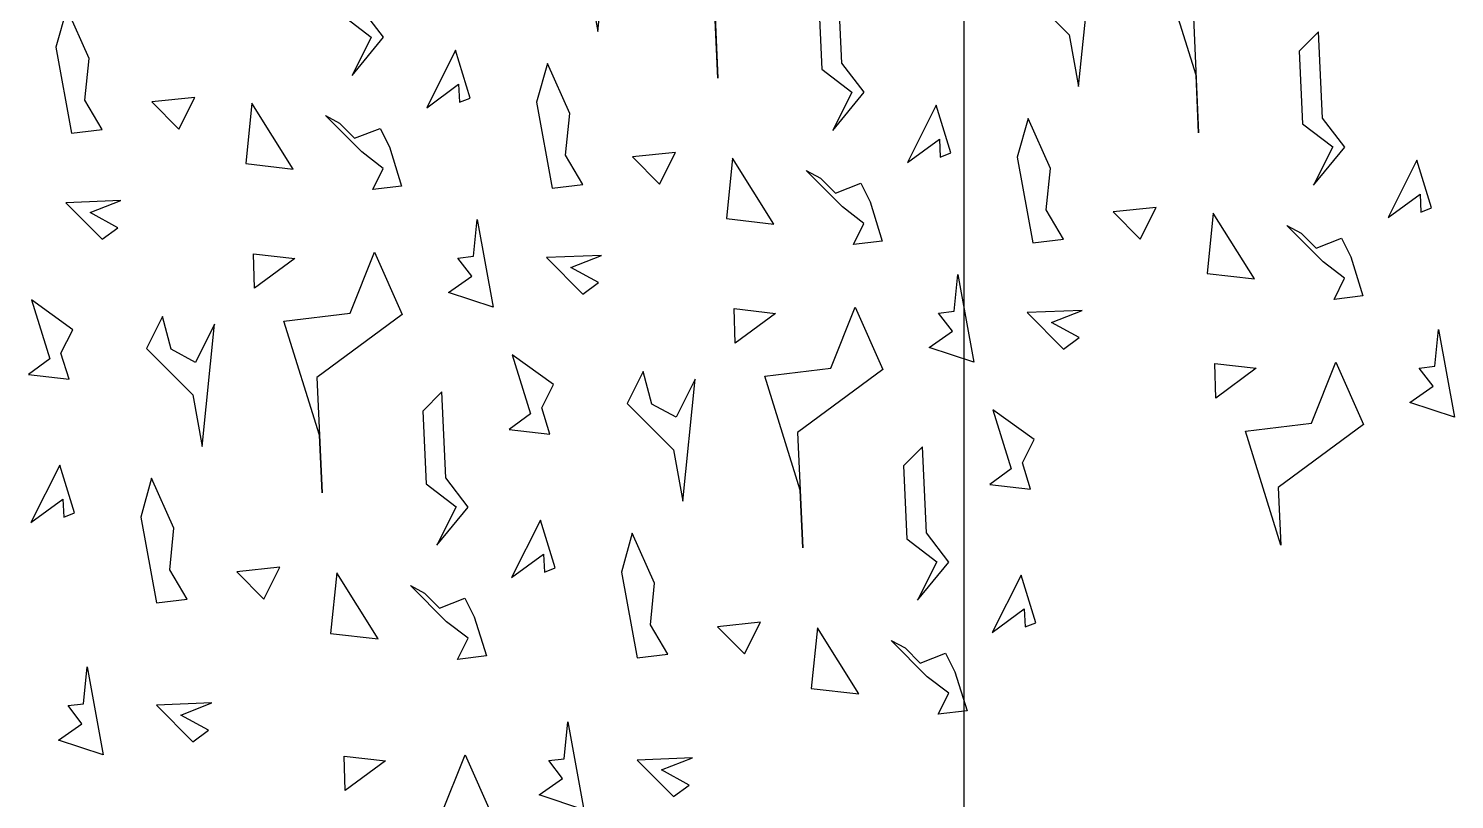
# Model space of a CAD drawing. Header units: inches. Extents: x -28 to 837, y -22 to 590.
# Drawn here: x 33.54 to 73.71, y 319.7 to 341.42 of the extents above; entities that cross this region are included whole.
import ezdxf

# ---------------------------------------------------------------- set-up
doc = ezdxf.new("R2010")
doc.units = ezdxf.units.IN
doc.header["$MEASUREMENT"] = 0
doc.layers.add('dwgmodels.com', color=250, linetype='Continuous')
doc.styles.get("Standard").update_dxf_attribs({"font": 'arial.ttf'})
doc.dimstyles.new('Annotative', dxfattribs={"dimscale": 0, "dimtxt": 0.18, "dimasz": 0.18, "dimexe": 0.18, "dimexo": 0.0625, "dimgap": 0.09, "dimtad": 0, "dimtih": 1, "dimtoh": 1, "dimdec": 4, "dimzin": 0, "dimdsep": 46, "dimtxsty": 'Standard', "dimcen": 0.09, "dimadec": 0, "dimazin": 0, "dimtfac": 1, "dimtdec": 4, "dimtofl": 0, "dimtmove": 0, "dimatfit": 3, "dimfxl": 1, "dimtolj": 1, "dimtzin": 0, "dimarcsym": 0})

# ---------------------------------------------------------------- blocks, each defined once
blk = doc.blocks.new('*D28')
at = {"color": 0, "lineweight": -2, "transparency": 16777216}
for p, q in [((1215.86, 755.41), (1166.37, 755.41)), ((1178.87, 730.41), (1178.87, 245.41)), ((1215.86, 220.41), (1166.37, 220.41))]:
    blk.add_line(p, q, dxfattribs=at)
at = {"color": 0, "transparency": 16777216}
for points in [[(1174.7, 730.41), (1183.04, 730.41), (1178.87, 755.41)], [(1174.7, 245.41), (1183.04, 245.41), (1178.87, 220.41)]]:
    blk.add_solid(points, dxfattribs=at)
at = {"layer": 'Defpoints', "color": 0, "transparency": 16777216}
for p in [(1222.11, 755.41), (1178.87, 220.41), (1222.11, 220.41)]:
    blk.add_point(p, dxfattribs=at)
at = {"color": 0, "transparency": 16777216, "insert": (1159.85, 487.91), "char_height": 25, "attachment_point": 5, "rotation": 90}
blk.add_mtext('535', dxfattribs=at)
blk = doc.blocks.new('plants 041')
at = {"color": 0}
for points in [[(-65.06, -688.66), (-74.78, -711.4), (-62.88, -714.18), (-63.99, -704.96), (-54.98, -695.35), (-54.17, -680.52), (-65.06, -688.66)], [(56.76, -696.5), (44.92, -714.63), (51.81, -723.83), (37.93, -730.86), (56.2, -725.32), (53.25, -715.56), (67.22, -694.16), (56.76, -696.5)], [(-39.85, -713.42), (-34.86, -723.27), (-23.4, -717.46), (-39.85, -713.42)], [(144.33, -713.19), (132.76, -719.05), (141.28, -735.87), (135.45, -749.5), (161.93, -721.25), (148.07, -728.27), (141.62, -722.22), (144.33, -713.19)], [(-3.59, -725.65), (-16.68, -739.63), (-0.32, -746.63), (-3.59, -725.65)], [(233.09, -722.87), (232.08, -741.35), (189.69, -746.45), (170.94, -775.17), (180.31, -760.81), (187.78, -728.81), (213.35, -734.78), (233.09, -722.87)], [(-89.35, -727.64), (-82.64, -740.89), (-74.79, -739.95), (-82.24, -732.97), (-68.79, -733.71), (-89.35, -727.64)], [(38.74, -752.72), (36.18, -763.69), (25.01, -761.08), (32.66, -757.21), (27.74, -750.63), (21.07, -737.46), (24.84, -741), (27.61, -746.46), (38.64, -747.07), (38.74, -752.72)], [(80.19, -737.09), (59.39, -747.62), (75.24, -745.71), (72.31, -750.2), (77, -750.46), (80.19, -737.09)], [(-119.29, -747.2), (-123.16, -763.75), (-133.7, -765.02), (-119.7, -771), (-117.98, -763.65), (-109.54, -759.38), (-119.29, -747.2)], [(100.46, -759.4), (90.74, -782.14), (102.64, -784.91), (101.53, -775.7), (110.53, -766.09), (111.35, -751.26), (100.46, -759.4)], [(-29.95, -762.47), (-15.77, -768.53), (-35.81, -770.94), (-29.95, -762.47)], [(222.27, -767.24), (210.44, -785.37), (217.33, -794.56), (203.45, -801.59), (221.72, -796.06), (218.77, -786.3), (232.74, -764.9), (222.27, -767.24)], [(-74.36, -766.88), (-85.93, -772.74), (-77.41, -789.56), (-83.24, -803.19), (-56.77, -774.94), (-70.62, -781.96), (-77.08, -775.91), (-74.36, -766.88)], [(14.39, -776.56), (13.38, -795.04), (-29.01, -800.14), (-47.76, -828.86), (-38.38, -814.5), (-30.91, -782.5), (-5.34, -788.47), (14.39, -776.56)], [(45.66, -794.02), (43.82, -787.95), (49.82, -789.35), (57.79, -780.85), (47.85, -804.11), (34.19, -795.19), (45.66, -794.02)], [(125.67, -784.16), (130.66, -794.01), (142.12, -788.2), (125.67, -784.16)], [(309.85, -783.92), (298.28, -789.78), (306.8, -806.6), (300.97, -820.23), (327.45, -791.98), (313.59, -799), (307.14, -792.96), (309.85, -783.92)], [(-138.51, -790.78), (-159.31, -801.31), (-143.45, -799.41), (-146.38, -803.89), (-141.69, -804.15), (-138.51, -790.78)], [(398.61, -793.6), (397.59, -812.09), (355.21, -817.19), (336.46, -845.91), (345.83, -831.55), (353.3, -799.55), (378.87, -805.52), (398.61, -793.6)], [(76.17, -798.38), (82.88, -811.63), (90.72, -810.69), (83.28, -803.71), (96.73, -804.45), (76.17, -798.38)], [(161.93, -796.39), (148.83, -810.37), (165.2, -817.36), (161.93, -796.39)], [(-118.24, -813.09), (-127.95, -835.83), (-116.05, -838.61), (-117.16, -829.39), (-108.16, -819.78), (-107.35, -804.95), (-118.24, -813.09)], [(204.26, -823.46), (201.7, -834.43), (190.53, -831.82), (198.18, -827.94), (193.26, -821.37), (186.58, -808.2), (190.36, -811.74), (193.13, -817.2), (204.16, -817.8), (204.26, -823.46)], [(245.71, -807.82), (224.91, -818.36), (240.76, -816.45), (237.83, -820.94), (242.52, -821.19), (245.71, -807.82)], [(3.58, -820.93), (-8.26, -839.06), (-1.37, -848.26), (-15.24, -855.29), (3.03, -849.75), (0.07, -839.99), (14.04, -818.59), (3.58, -820.93)], [(46.23, -817.94), (42.36, -834.49), (31.82, -835.76), (45.82, -841.74), (47.54, -834.39), (55.98, -830.11), (46.23, -817.94)], [(265.98, -830.13), (256.26, -852.87), (268.16, -855.65), (267.05, -846.43), (276.05, -836.83), (276.87, -822), (265.98, -830.13)], [(135.57, -833.21), (149.75, -839.27), (129.71, -841.68), (135.57, -833.21)], [(-93.02, -837.85), (-88.04, -847.7), (-76.57, -841.89), (-93.02, -837.85)], [(91.16, -837.62), (79.59, -843.48), (88.1, -860.29), (82.28, -873.93), (108.75, -845.68), (94.9, -852.69), (88.44, -846.65), (91.16, -837.62)], [(387.79, -837.97), (375.95, -856.11), (382.85, -865.3), (368.97, -872.33), (387.24, -866.79), (384.29, -857.04), (398.26, -835.64), (387.79, -837.97)], [(-176.71, -856.33), (-178.55, -850.26), (-172.55, -851.66), (-164.59, -843.16), (-174.53, -866.42), (-188.19, -857.5), (-176.71, -856.33)], [(179.91, -847.3), (178.9, -865.78), (136.51, -870.88), (117.76, -899.6), (127.14, -885.24), (134.61, -853.24), (160.18, -859.21), (179.91, -847.3)], [(-56.76, -850.08), (-69.86, -864.06), (-53.49, -871.05), (-56.76, -850.08)], [(211.18, -864.76), (209.34, -858.69), (215.34, -860.09), (223.31, -851.58), (213.37, -874.84), (199.71, -865.92), (211.18, -864.76)], [(291.19, -854.9), (296.18, -864.74), (307.64, -858.94), (291.19, -854.9)], [(-146.21, -860.69), (-139.5, -873.94), (-131.65, -872.99), (-139.1, -866.02), (-125.65, -866.76), (-146.21, -860.69)], [(-14.43, -877.15), (-17, -888.12), (-28.17, -885.51), (-20.51, -881.64), (-25.44, -875.06), (-32.11, -861.89), (-28.33, -865.43), (-25.57, -870.89), (-14.53, -871.49), (-14.43, -877.15)], [(27.01, -861.52), (6.21, -872.05), (22.06, -870.14), (19.14, -874.63), (23.82, -874.88), (27.01, -861.52)], [(241.69, -869.12), (248.4, -882.37), (256.24, -881.42), (248.8, -874.45), (262.25, -875.18), (241.69, -869.12)], [(327.45, -867.13), (314.35, -881.1), (330.72, -888.1), (327.45, -867.13)], [(47.28, -883.83), (37.57, -906.57), (49.46, -909.34), (48.36, -900.13), (57.36, -890.52), (58.17, -875.69), (47.28, -883.83)], [(369.78, -894.19), (367.22, -905.17), (356.04, -902.56), (363.7, -898.68), (358.77, -892.11), (352.1, -878.94), (355.88, -882.48), (358.65, -887.93), (369.68, -888.54), (369.78, -894.19)], [(411.22, -878.56), (390.43, -889.09), (406.28, -887.19), (403.35, -891.67), (408.04, -891.93), (411.22, -878.56)], [(169.1, -891.67), (157.26, -909.8), (164.15, -918.99), (150.27, -926.02), (168.55, -920.48), (165.59, -910.73), (179.56, -889.33), (169.1, -891.67)], [(211.74, -888.67), (207.88, -905.23), (197.34, -906.49), (211.34, -912.48), (213.05, -905.13), (221.5, -900.85), (211.74, -888.67)], [(-86.81, -895.52), (-72.63, -901.58), (-92.67, -903.99), (-86.81, -895.52)], [(301.09, -903.95), (315.26, -910.01), (295.23, -912.42), (301.09, -903.95)], [(-42.46, -909.6), (-43.48, -928.09), (-85.87, -933.19), (-104.62, -961.91), (-95.24, -947.55), (-87.77, -915.55), (-62.2, -921.52), (-42.46, -909.6)], [(72.49, -908.59), (77.48, -918.44), (88.94, -912.63), (72.49, -908.59)], [(-11.19, -927.07), (-13.03, -921), (-7.04, -922.4), (0.93, -913.89), (-9.01, -937.15), (-22.67, -928.23), (-11.19, -927.07)], [(345.43, -918.03), (344.42, -936.52), (302.03, -941.61), (292.65, -955.97), (292.65, -955.97), (300.12, -923.98), (325.7, -929.94), (345.43, -918.03)], [(108.75, -920.82), (95.66, -934.8), (112.03, -941.79), (108.75, -920.82)], [(376.7, -935.5), (374.86, -929.42), (380.86, -930.83), (388.83, -922.32), (378.89, -945.58), (365.23, -936.66), (376.7, -935.5)], [(19.31, -931.43), (26.02, -944.67), (33.87, -943.73), (26.42, -936.75), (39.87, -937.49), (19.31, -931.43)], [(151.08, -947.89), (148.52, -958.86), (137.35, -956.25), (145.01, -952.37), (140.08, -945.8), (133.41, -932.63), (137.19, -936.17), (139.95, -941.63), (150.98, -942.23), (151.08, -947.89)], [(192.53, -932.25), (171.73, -942.79), (187.58, -940.88), (184.65, -945.36), (189.34, -945.62), (192.53, -932.25)]]:
    blk.add_lwpolyline(points, dxfattribs=at)
blk = doc.blocks.new('Garden')
at = {"layer": 'dwgmodels.com', "color": 85, "true_color": 0x58ba48, "xscale": 0.2, "yscale": 0.3, "rotation": 26.13932894631199}
blk.add_blockref('plants 041', (789.42508, 276.41951), dxfattribs=at)
dim = blk.add_linear_dim(base=(942.55129, -130.3605), p1=(985.79444, 404.6395), p2=(985.79444, -130.3605), angle=90, dimstyle='Annotative')
dim.commit()
dim.dimension.update_dxf_attribs({"geometry": '*D28', "text_midpoint": (923.52844, 137.1395), "insert": (-236.31763, -350.77107)})

msp = doc.modelspace()

# ---------------------------------------------------------------- block references
at = {"xscale": 0.3465639121819872, "yscale": 0.3465639121819872, "zscale": 0.6931278243639744}
msp.add_blockref('Garden', (-266.765, 311.36), dxfattribs=at)

doc.saveas('drawing.dxf')
